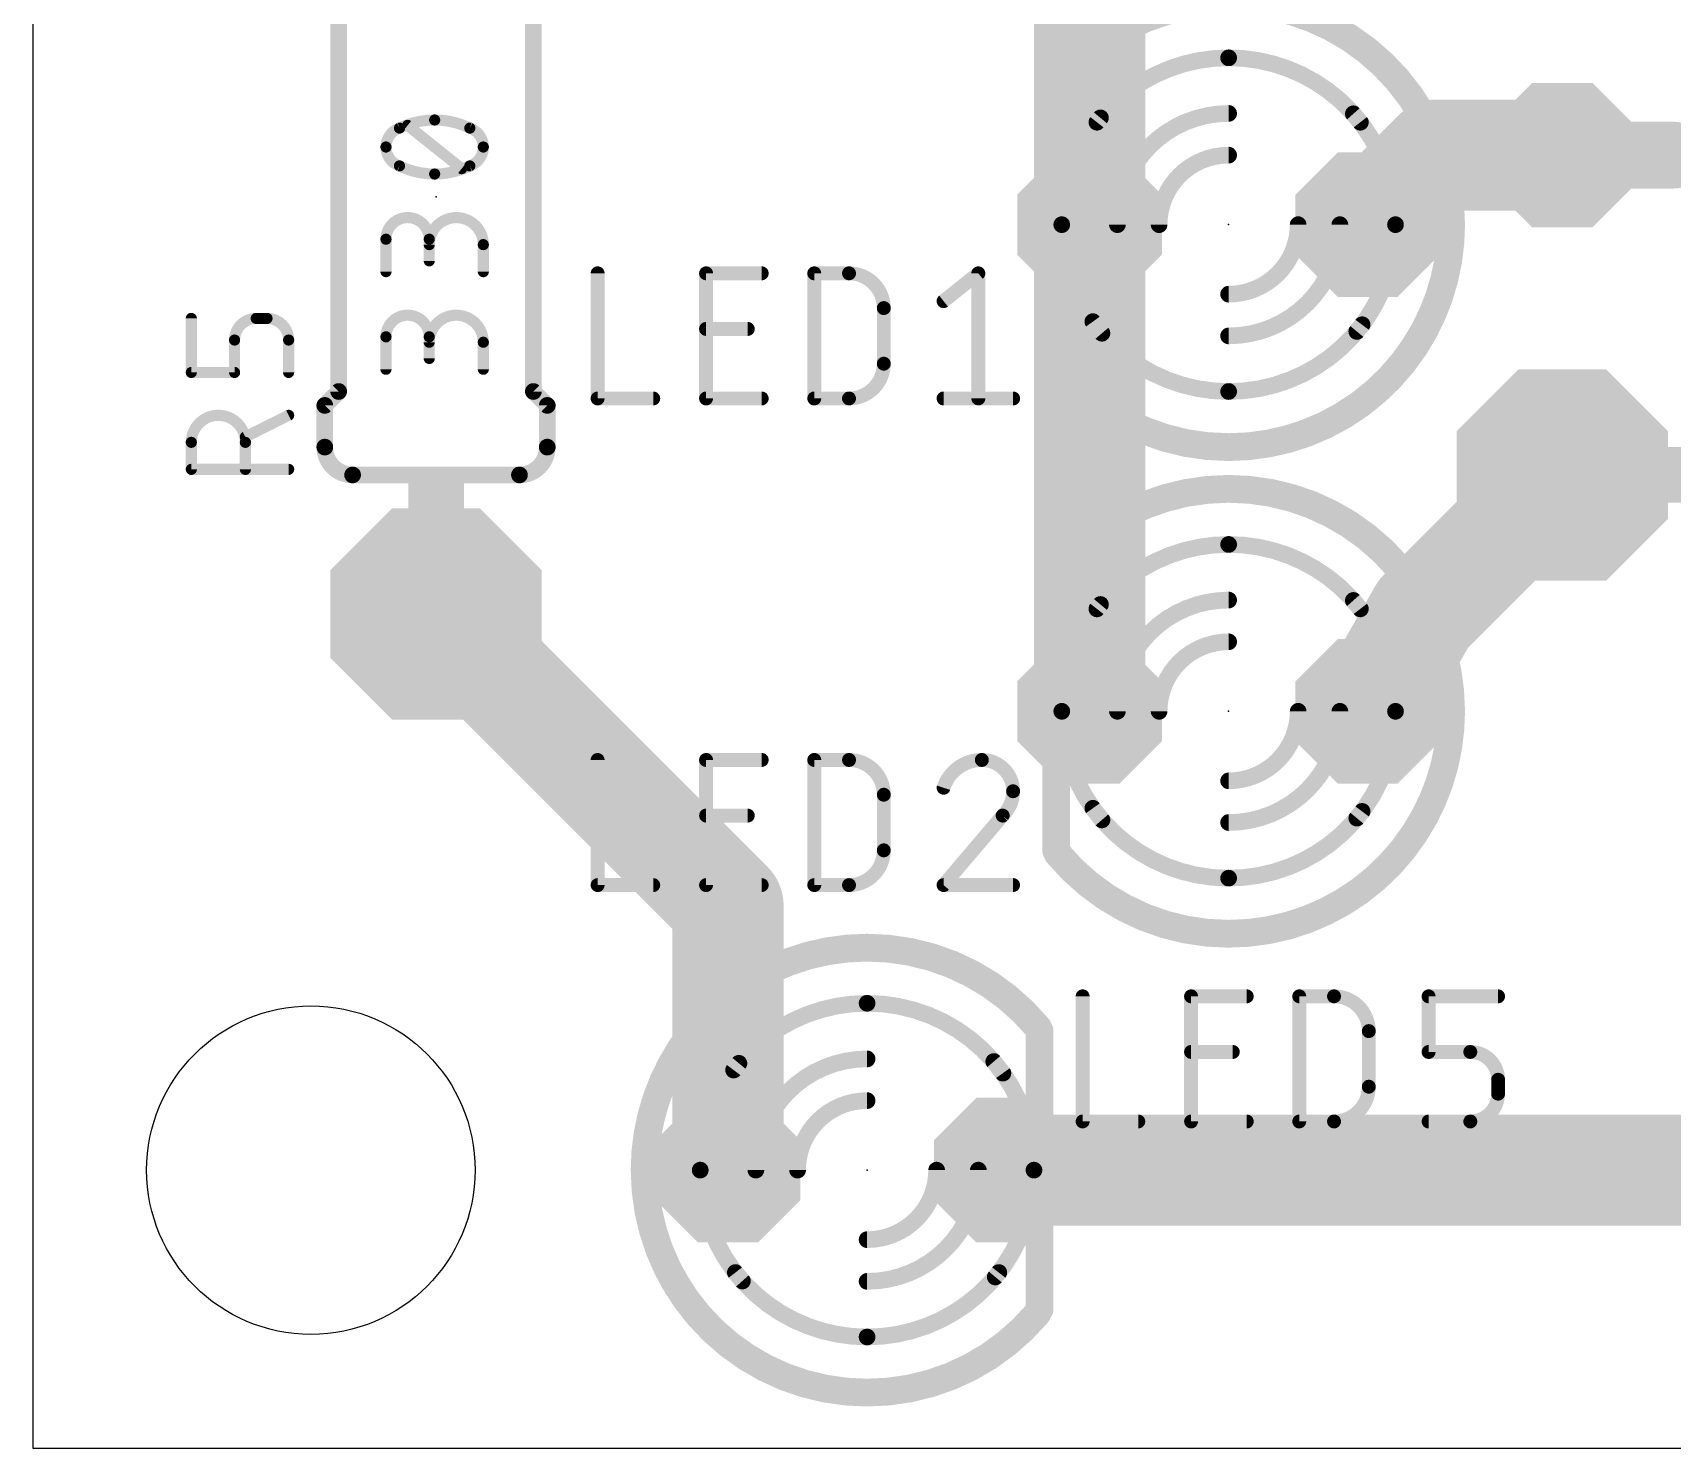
# Model space of a CAD drawing. Extents: x 36.8 to 81, y -0.1 to 39.4.
# Drawn here: x 36.83 to 51.8, y 0 to 12.93 of the extents above; entities that cross this region are included whole.
import ezdxf

# ---------------------------------------------------------------- set-up
doc = ezdxf.new("R2010")
doc.units = 0
for name, color, linetype in [('16', 175, 'CONTINUOUS'), ('17', 82, 'CONTINUOUS'), ('20', 30, 'CONTINUOUS'), ('21', 253, 'CONTINUOUS'), ('23', 7, 'CONTINUOUS'), ('25', 253, 'CONTINUOUS'), ('27', 253, 'CONTINUOUS'), ('51', 253, 'CONTINUOUS')]:
    doc.layers.add(name, color=color, linetype=linetype)

# ---------------------------------------------------------------- blocks, each defined once
blk = doc.blocks.new('OCTAGONP')
at = {"const_width": 0.5}
blk.add_lwpolyline([(-0.25, -0.1036), (-0.25, 0.1036), (-0.1036, 0.25), (0.1036, 0.25), (0.25, 0.1036), (0.25, -0.1036), (0.1036, -0.25), (-0.1036, -0.25), (-0.25, -0.1036), (-0.25, 0.1036)], dxfattribs=at)
blk = doc.blocks.new('RECT')
blk.add_solid([(-0.5, -0.5), (0.5, -0.5), (-0.5, 0.5), (0.5, 0.5)])

msp = doc.modelspace()

# ---------------------------------------------------------------- linework, layer by layer
at = {"layer": '16', "const_width": 1.016}
for points in [[(46.482, 11.176), (46.482, 17.78)], [(49.022, 11.176), (49.657, 11.811)], [(49.657, 11.811), (50.8, 11.811)], [(46.482, 6.731), (46.482, 11.176)], [(50.8, 8.89), (49.53, 7.62)], [(40.513, 7.62), (43.18, 4.953)], [(49.53, 7.62), (49.022, 6.731)], [(43.18, 4.953), (43.18, 2.54)], [(45.72, 2.54), (53.34, 2.54)]]:
    msp.add_lwpolyline(points, dxfattribs=at)
at = {"layer": '16', "const_width": 0.508}
for points in [[(49.657, 12.065, 1), (49.657, 11.557)], [(49.8366, 11.6314, 1), (49.4774, 11.9906)], [(50.8, 11.557, 1), (50.8, 12.065)], [(46.736, 11.176, 1), (46.228, 11.176)], [(48.8424, 11.3556, 1), (49.2016, 10.9964)], [(46.228, 11.176, 1), (46.736, 11.176)], [(50.9796, 8.7104, 1), (50.6204, 9.0696)], [(40.6926, 7.7996, 1), (40.3334, 7.4404)], [(49.7505, 7.494, 1), (49.3095, 7.746)], [(49.3504, 7.7996, 1), (49.7096, 7.4404)], [(48.8015, 6.857, 1), (49.2425, 6.605)], [(46.228, 6.731, 1), (46.736, 6.731)], [(43.434, 4.953, 1), (42.926, 4.953)], [(43.0004, 4.7734, 1), (43.3596, 5.1326)], [(45.72, 2.794, 1), (45.72, 2.286)], [(42.926, 2.54, 1), (43.434, 2.54)]]:
    msp.add_lwpolyline(points, format="xyb", dxfattribs=at)
at = {"layer": '20'}
for p, q in [((36.83, 39.36), (36.83, 0)), ((36.83, 0), (80.95, 0))]:
    msp.add_line(p, q, dxfattribs=at)
msp.add_circle((39.37, 2.54), 1.5, dxfattribs=at)
at = {"layer": '21'}
for points, const_width in [([(47.752, 13.208, 0.2206), (46.2008, 12.4886)], 0.254), ([(49.5163, 12.1842, 0.2691), (47.752, 13.208)], 0.254), ([(47.752, 12.7, 0.2315), (46.549, 12.1116)], 0.1524), ([(48.955, 12.1116, 0.2315), (47.752, 12.7)], 0.1524), ([(47.752, 12.7381, 1), (47.752, 12.6619)], 0.0762), ([(47.752, 12.6619, 1), (47.752, 12.7381)], 0.0762), ([(46.1523, 12.5296, 1), (46.2493, 12.4476)], 0.127), ([(49.4612, 12.1527, 1), (49.5714, 12.2157)], 0.127), ([(46.5189, 12.135, 1), (46.5791, 12.0882)], 0.0762), ([(48.9249, 12.0882, 1), (48.9851, 12.135)], 0.0762), ([(46.5119, 10.2902, 0.2422), (47.752, 9.652)], 0.1524), ([(46.5429, 10.3123, 1), (46.4809, 10.2681)], 0.0762), ([(47.752, 9.144, 0.277), (49.5449, 10.2198)], 0.254), ([(47.752, 9.652, 0.2361), (48.9712, 10.2616)], 0.1524), ([(49.0017, 10.2387, 1), (48.9407, 10.2845)], 0.0762), ([(49.6009, 10.1899, 1), (49.4889, 10.2497)], 0.127), ([(46.191, 9.8751, 0.2226), (47.752, 9.144)], 0.254), ([(46.2398, 9.9158, 1), (46.1422, 9.8344)], 0.127), ([(39.5351, 9.525, 1), (39.4589, 9.525)], 0.0762), ([(39.4701, 9.5519, 1), (39.5239, 9.4981)], 0.0762), ([(39.5859, 9.652, 1), (39.6621, 9.652)], 0.0762), ([(39.6509, 9.6251, 1), (39.5971, 9.6789)], 0.0762), ([(41.3639, 9.652, 1), (41.4401, 9.652)], 0.0762), ([(41.4289, 9.6789, 1), (41.3751, 9.6251)], 0.0762), ([(41.5671, 9.525, 1), (41.4909, 9.525)], 0.0762), ([(41.5021, 9.4981, 1), (41.5559, 9.5519)], 0.0762), ([(47.752, 9.6901, 1), (47.752, 9.6139)], 0.0762), ([(47.752, 9.6139, 1), (47.752, 9.6901)], 0.0762), ([(39.497, 9.144, 0.4142), (39.751, 8.89)], 0.1524), ([(39.5351, 9.144, 1), (39.4589, 9.144)], 0.0762), ([(39.4589, 9.144, 1), (39.5351, 9.144)], 0.0762), ([(41.275, 8.89, 0.4142), (41.529, 9.144)], 0.1524), ([(41.5671, 9.144, 1), (41.4909, 9.144)], 0.0762), ([(41.4909, 9.144, 1), (41.5671, 9.144)], 0.0762), ([(47.752, 9.2075, 1), (47.752, 9.0805)], 0.127), ([(47.752, 9.0805, 1), (47.752, 9.2075)], 0.127), ([(39.751, 8.9281, 1), (39.751, 8.8519)], 0.0762), ([(39.751, 8.8519, 1), (39.751, 8.9281)], 0.0762), ([(41.275, 8.9281, 1), (41.275, 8.8519)], 0.0762), ([(41.275, 8.8519, 1), (41.275, 8.9281)], 0.0762), ([(47.752, 8.763, 0.2206), (46.2008, 8.0436)], 0.254), ([(49.5163, 7.7392, 0.2691), (47.752, 8.763)], 0.254), ([(47.752, 8.8265, 1), (47.752, 8.6995)], 0.127), ([(47.752, 8.6995, 1), (47.752, 8.8265)], 0.127), ([(47.752, 8.255, 0.2315), (46.549, 7.6666)], 0.1524), ([(48.955, 7.6666, 0.2315), (47.752, 8.255)], 0.1524), ([(47.752, 8.2931, 1), (47.752, 8.2169)], 0.0762), ([(47.752, 8.2169, 1), (47.752, 8.2931)], 0.0762), ([(46.1523, 8.0846, 1), (46.2493, 8.0026)], 0.127), ([(49.4612, 7.7077, 1), (49.5714, 7.7707)], 0.127), ([(46.5189, 7.69, 1), (46.5791, 7.6432)], 0.0762), ([(48.9249, 7.6432, 1), (48.9851, 7.69)], 0.0762), ([(46.5119, 5.8452, 0.2422), (47.752, 5.207)], 0.1524), ([(46.5429, 5.8673, 1), (46.4809, 5.8231)], 0.0762), ([(47.752, 4.699, 0.277), (49.5449, 5.7748)], 0.254), ([(47.752, 5.207, 0.2361), (48.9712, 5.8166)], 0.1524), ([(49.0017, 5.7937, 1), (48.9407, 5.8395)], 0.0762), ([(49.6009, 5.7449, 1), (49.4889, 5.8047)], 0.127), ([(46.191, 5.4301, 0.2226), (47.752, 4.699)], 0.254), ([(46.2398, 5.4708, 1), (46.1422, 5.3894)], 0.127), ([(47.752, 5.2451, 1), (47.752, 5.1689)], 0.0762), ([(47.752, 5.1689, 1), (47.752, 5.2451)], 0.0762), ([(47.752, 4.7625, 1), (47.752, 4.6355)], 0.127), ([(47.752, 4.6355, 1), (47.752, 4.7625)], 0.127), ([(44.45, 4.572, 0.277), (42.6571, 3.4962)], 0.254), ([(46.011, 3.8409, 0.2226), (44.45, 4.572)], 0.254), ([(44.45, 4.6355, 1), (44.45, 4.5085)], 0.127), ([(44.45, 4.5085, 1), (44.45, 4.6355)], 0.127), ([(44.45, 4.064, 0.2361), (43.2308, 3.4544)], 0.1524), ([(45.6901, 3.4258, 0.2422), (44.45, 4.064)], 0.1524), ([(44.45, 4.1021, 1), (44.45, 4.0259)], 0.0762), ([(44.45, 4.0259, 1), (44.45, 4.1021)], 0.0762), ([(45.9622, 3.8002, 1), (46.0598, 3.8816)], 0.127), ([(42.6011, 3.5261, 1), (42.7131, 3.4663)], 0.127), ([(43.2003, 3.4773, 1), (43.2613, 3.4315)], 0.0762), ([(45.6591, 3.4037, 1), (45.7211, 3.4479)], 0.0762), ([(42.6857, 1.5318, 0.2691), (44.45, 0.508)], 0.254), ([(42.7408, 1.5633, 1), (42.6306, 1.5003)], 0.127), ([(43.247, 1.6044, 0.2315), (44.45, 1.016)], 0.1524), ([(43.2771, 1.6278, 1), (43.2169, 1.581)], 0.0762), ([(44.45, 1.016, 0.2315), (45.653, 1.6044)], 0.1524), ([(45.6831, 1.581, 1), (45.6229, 1.6278)], 0.0762), ([(44.45, 0.508, 0.2206), (46.0012, 1.2274)], 0.254), ([(46.0497, 1.1864, 1), (45.9527, 1.2684)], 0.127), ([(44.45, 1.0541, 1), (44.45, 0.9779)], 0.0762), ([(44.45, 0.9779, 1), (44.45, 1.0541)], 0.0762), ([(44.45, 0.5715, 1), (44.45, 0.4445)], 0.127), ([(44.45, 0.4445, 1), (44.45, 0.5715)], 0.127)]:
    msp.add_lwpolyline(points, format="xyb", dxfattribs=dict(at, const_width=const_width))
at = {"layer": '21', "const_width": 0.1524}
for points in [[(39.624, 13.208), (39.624, 9.652)], [(41.402, 13.208), (41.402, 9.652)], [(39.624, 9.652), (39.497, 9.525)], [(39.497, 9.144), (39.497, 9.525)], [(41.402, 9.652), (41.529, 9.525)], [(41.529, 9.144), (41.529, 9.525)], [(41.275, 8.89), (39.751, 8.89)]]:
    msp.add_lwpolyline(points, dxfattribs=at)
at = {"layer": '23'}
for p in [(40.513, 11.43), (47.752, 11.176), (47.752, 6.731), (44.45, 2.54)]:
    msp.add_point(p, dxfattribs=at)
at = {"layer": '25'}
for points, const_width in [([(41.9887, 10.7315), (41.9887, 9.5885)], 0.127), ([(42.9793, 9.5885), (42.9793, 10.7315)], 0.127), ([(42.9793, 10.7315), (43.4873, 10.7315)], 0.127), ([(43.9674, 9.5885), (43.9674, 10.7315)], 0.127), ([(43.9674, 10.7315), (44.2849, 10.7315)], 0.127), ([(45.1485, 10.4775), (45.466, 10.7315)], 0.127), ([(45.466, 10.7315), (45.466, 9.5885)], 0.127), ([(38.2778, 9.8258), (38.2778, 10.3197)], 0.1016), ([(38.9692, 10.3197), (38.8705, 10.3197)], 0.1016), ([(44.6024, 10.414), (44.6024, 9.906)], 0.127), ([(42.9793, 10.2235), (43.3603, 10.2235)], 0.127), ([(38.6729, 10.1221), (38.6729, 9.8258)], 0.1016), ([(39.1668, 9.8258), (39.1668, 10.1221)], 0.1016), ([(38.6729, 9.8258), (38.2778, 9.8258)], 0.1016), ([(41.9887, 9.5885), (42.4967, 9.5885)], 0.127), ([(43.4873, 9.5885), (42.9793, 9.5885)], 0.127), ([(44.2849, 9.5885), (43.9674, 9.5885)], 0.127), ([(45.1485, 9.5885), (45.7835, 9.5885)], 0.127), ([(39.1668, 9.4347), (38.7717, 9.2371)], 0.1016), ([(38.2778, 8.9408), (38.2778, 9.1877)], 0.1016), ([(38.7717, 9.1877), (38.7717, 8.9408)], 0.1016), ([(39.1668, 8.9408), (38.2778, 8.9408)], 0.1016), ([(41.9887, 6.2865), (41.9887, 5.1435)], 0.127), ([(42.9793, 5.1435), (42.9793, 6.2865)], 0.127), ([(42.9793, 6.2865), (43.4873, 6.2865)], 0.127), ([(43.9674, 5.1435), (43.9674, 6.2865)], 0.127), ([(43.9674, 6.2865), (44.2849, 6.2865)], 0.127), ([(44.6024, 5.969), (44.6024, 5.461)], 0.127), ([(42.9793, 5.7785), (43.3603, 5.7785)], 0.127), ([(45.6883, 5.7785), (45.1485, 5.1435)], 0.127), ([(41.9887, 5.1435), (42.4967, 5.1435)], 0.127), ([(43.4873, 5.1435), (42.9793, 5.1435)], 0.127), ([(44.2849, 5.1435), (43.9674, 5.1435)], 0.127), ([(45.1485, 5.1435), (45.7835, 5.1435)], 0.127), ([(46.4185, 4.1275), (46.4185, 2.9845)], 0.127), ([(47.4091, 2.9845), (47.4091, 4.1275)], 0.127), ([(47.4091, 4.1275), (47.9171, 4.1275)], 0.127), ([(48.3972, 2.9845), (48.3972, 4.1275)], 0.127), ([(48.3972, 4.1275), (48.7147, 4.1275)], 0.127), ([(49.5783, 3.6195), (49.5783, 4.1275)], 0.127), ([(49.5783, 4.1275), (50.2133, 4.1275)], 0.127), ([(49.0322, 3.81), (49.0322, 3.302)], 0.127), ([(47.4091, 3.6195), (47.7901, 3.6195)], 0.127), ([(49.9593, 3.6195), (49.5783, 3.6195)], 0.127), ([(50.2133, 3.2385), (50.2133, 3.3655)], 0.127), ([(46.4185, 2.9845), (46.9265, 2.9845)], 0.127), ([(47.9171, 2.9845), (47.4091, 2.9845)], 0.127), ([(48.7147, 2.9845), (48.3972, 2.9845)], 0.127), ([(49.5783, 2.9845), (49.9593, 2.9845)], 0.127)]:
    msp.add_lwpolyline(points, dxfattribs=dict(at, const_width=const_width))
for points, const_width in [([(42.0205, 10.7315, 1), (41.957, 10.7315)], 0.0635), ([(42.9793, 10.7633, 1), (42.9793, 10.6997)], 0.0635), ([(43.0111, 10.7315, 1), (42.9476, 10.7315)], 0.0635), ([(43.4873, 10.6997, 1), (43.4873, 10.7633)], 0.0635), ([(43.9674, 10.7633, 1), (43.9674, 10.6997)], 0.0635), ([(43.9992, 10.7315, 1), (43.9357, 10.7315)], 0.0635), ([(44.2849, 10.7633, 1), (44.2849, 10.6997)], 0.0635), ([(44.6024, 10.414, 0.4142), (44.2849, 10.7315)], 0.127), ([(44.2849, 10.6997, 1), (44.2849, 10.7633)], 0.0635), ([(45.4978, 10.7315, 1), (45.4342, 10.7315)], 0.0635), ([(45.4858, 10.7067, 1), (45.4462, 10.7563)], 0.0635), ([(45.1287, 10.5023, 1), (45.1683, 10.4527)], 0.0635), ([(38.3032, 10.3197, 1), (38.2524, 10.3197)], 0.0508), ([(38.8705, 10.3197, 0.4142), (38.6729, 10.1221)], 0.1016), ([(38.8705, 10.3451, 1), (38.8705, 10.2943)], 0.0508), ([(38.8705, 10.2943, 1), (38.8705, 10.3451)], 0.0508), ([(39.1668, 10.1221, 0.4142), (38.9692, 10.3197)], 0.1016), ([(38.9692, 10.3451, 1), (38.9692, 10.2943)], 0.0508), ([(38.9692, 10.2943, 1), (38.9692, 10.3451)], 0.0508), ([(44.6342, 10.414, 1), (44.5707, 10.414)], 0.0635), ([(44.5707, 10.414, 1), (44.6342, 10.414)], 0.0635), ([(42.9793, 10.2553, 1), (42.9793, 10.1918)], 0.0635), ([(43.3603, 10.1918, 1), (43.3603, 10.2553)], 0.0635), ([(38.6983, 10.1221, 1), (38.6475, 10.1221)], 0.0508), ([(38.6475, 10.1221, 1), (38.6983, 10.1221)], 0.0508), ([(39.1922, 10.1221, 1), (39.1414, 10.1221)], 0.0508), ([(39.1414, 10.1221, 1), (39.1922, 10.1221)], 0.0508), ([(44.2849, 9.5885, 0.4142), (44.6024, 9.906)], 0.127), ([(44.6342, 9.906, 1), (44.5707, 9.906)], 0.0635), ([(44.5707, 9.906, 1), (44.6342, 9.906)], 0.0635), ([(38.2778, 9.8512, 1), (38.2778, 9.8004)], 0.0508), ([(38.2524, 9.8258, 1), (38.3032, 9.8258)], 0.0508), ([(38.6475, 9.8258, 1), (38.6983, 9.8258)], 0.0508), ([(38.6729, 9.8004, 1), (38.6729, 9.8512)], 0.0508), ([(39.1414, 9.8258, 1), (39.1922, 9.8258)], 0.0508), ([(41.9887, 9.6203, 1), (41.9887, 9.5567)], 0.0635), ([(41.957, 9.5885, 1), (42.0205, 9.5885)], 0.0635), ([(42.4967, 9.5567, 1), (42.4967, 9.6203)], 0.0635), ([(42.9793, 9.6203, 1), (42.9793, 9.5567)], 0.0635), ([(42.9476, 9.5885, 1), (43.0111, 9.5885)], 0.0635), ([(43.4873, 9.5567, 1), (43.4873, 9.6203)], 0.0635), ([(43.9674, 9.6203, 1), (43.9674, 9.5567)], 0.0635), ([(43.9357, 9.5885, 1), (43.9992, 9.5885)], 0.0635), ([(44.2849, 9.6203, 1), (44.2849, 9.5567)], 0.0635), ([(44.2849, 9.5567, 1), (44.2849, 9.6203)], 0.0635), ([(45.1485, 9.6203, 1), (45.1485, 9.5567)], 0.0635), ([(45.4342, 9.5885, 1), (45.4978, 9.5885)], 0.0635), ([(45.7835, 9.5567, 1), (45.7835, 9.6203)], 0.0635), ([(38.7717, 9.1877, 1), (38.2778, 9.1877)], 0.1016), ([(39.1782, 9.412, 1), (39.1554, 9.4574)], 0.0508), ([(38.7603, 9.2598, 1), (38.783, 9.2144)], 0.0508), ([(38.3032, 9.1877, 1), (38.2524, 9.1877)], 0.0508), ([(38.2524, 9.1877, 1), (38.3032, 9.1877)], 0.0508), ([(38.7971, 9.1877, 1), (38.7463, 9.1877)], 0.0508), ([(38.7463, 9.1877, 1), (38.7971, 9.1877)], 0.0508), ([(38.2778, 8.9662, 1), (38.2778, 8.9154)], 0.0508), ([(39.1668, 8.9154, 1), (39.1668, 8.9662)], 0.0508), ([(38.2524, 8.9408, 1), (38.3032, 8.9408)], 0.0508), ([(38.7463, 8.9408, 1), (38.7971, 8.9408)], 0.0508), ([(42.0205, 6.2865, 1), (41.957, 6.2865)], 0.0635), ([(43.0111, 6.2865, 1), (42.9476, 6.2865)], 0.0635), ([(42.9793, 6.3182, 1), (42.9793, 6.2548)], 0.0635), ([(43.4873, 6.2548, 1), (43.4873, 6.3182)], 0.0635), ([(43.9992, 6.2865, 1), (43.9357, 6.2865)], 0.0635), ([(43.9674, 6.3182, 1), (43.9674, 6.2548)], 0.0635), ([(44.6024, 5.969, 0.4142), (44.2849, 6.2865)], 0.127), ([(44.2849, 6.3182, 1), (44.2849, 6.2548)], 0.0635), ([(44.2849, 6.2548, 1), (44.2849, 6.3182)], 0.0635), ([(45.4978, 6.2865, 0.3252), (45.1485, 6.0325)], 0.127), ([(45.7835, 6.0008, 0.4142), (45.4978, 6.2865)], 0.127), ([(45.4978, 6.3182, 1), (45.4978, 6.2548)], 0.0635), ([(45.4977, 6.2548, 1), (45.4978, 6.3182)], 0.0635), ([(44.6342, 5.969, 1), (44.5707, 5.969)], 0.0635), ([(44.5707, 5.969, 1), (44.6342, 5.969)], 0.0635), ([(45.1183, 6.0423, 1), (45.1787, 6.0227)], 0.0635), ([(45.6883, 5.7785, 0.2053), (45.7835, 6.0008)], 0.127), ([(45.8152, 6.0008, 1), (45.7518, 6.0007)], 0.0635), ([(45.7518, 6.0008, 1), (45.8153, 6.0008)], 0.0635), ([(42.9793, 5.8102, 1), (42.9793, 5.7468)], 0.0635), ([(43.3603, 5.7468, 1), (43.3603, 5.8102)], 0.0635), ([(45.7124, 5.7579, 1), (45.6641, 5.7991)], 0.0635), ([(45.6664, 5.8015, 1), (45.7101, 5.7555)], 0.0635), ([(44.2849, 5.1435, 0.4142), (44.6024, 5.461)], 0.127), ([(44.6342, 5.461, 1), (44.5707, 5.461)], 0.0635), ([(44.5707, 5.461, 1), (44.6342, 5.461)], 0.0635), ([(41.9887, 5.1753, 1), (41.9887, 5.1118)], 0.0635), ([(41.957, 5.1435, 1), (42.0205, 5.1435)], 0.0635), ([(42.4967, 5.1118, 1), (42.4967, 5.1753)], 0.0635), ([(42.9793, 5.1753, 1), (42.9793, 5.1118)], 0.0635), ([(42.9476, 5.1435, 1), (43.0111, 5.1435)], 0.0635), ([(43.4873, 5.1118, 1), (43.4873, 5.1753)], 0.0635), ([(43.9674, 5.1753, 1), (43.9674, 5.1118)], 0.0635), ([(43.9357, 5.1435, 1), (43.9992, 5.1435)], 0.0635), ([(44.2849, 5.1753, 1), (44.2849, 5.1118)], 0.0635), ([(44.2849, 5.1118, 1), (44.2849, 5.1753)], 0.0635), ([(45.1485, 5.1753, 1), (45.1485, 5.1118)], 0.0635), ([(45.1243, 5.1641, 1), (45.1727, 5.1229)], 0.0635), ([(45.7835, 5.1118, 1), (45.7835, 5.1753)], 0.0635), ([(46.4503, 4.1275, 1), (46.3867, 4.1275)], 0.0635), ([(47.4408, 4.1275, 1), (47.3773, 4.1275)], 0.0635), ([(47.4091, 4.1593, 1), (47.4091, 4.0958)], 0.0635), ([(47.9171, 4.0958, 1), (47.9171, 4.1593)], 0.0635), ([(48.4289, 4.1275, 1), (48.3654, 4.1275)], 0.0635), ([(48.3972, 4.1593, 1), (48.3972, 4.0958)], 0.0635), ([(49.0322, 3.81, 0.4142), (48.7147, 4.1275)], 0.127), ([(48.7147, 4.1593, 1), (48.7147, 4.0958)], 0.0635), ([(48.7147, 4.0958, 1), (48.7147, 4.1593)], 0.0635), ([(49.61, 4.1275, 1), (49.5465, 4.1275)], 0.0635), ([(49.5783, 4.1593, 1), (49.5783, 4.0958)], 0.0635), ([(50.2133, 4.0958, 1), (50.2133, 4.1593)], 0.0635), ([(49.0639, 3.81, 1), (49.0004, 3.81)], 0.0635), ([(49.0004, 3.81, 1), (49.0639, 3.81)], 0.0635), ([(47.4091, 3.6513, 1), (47.4091, 3.5878)], 0.0635), ([(47.7901, 3.5878, 1), (47.7901, 3.6513)], 0.0635), ([(49.5465, 3.6195, 1), (49.61, 3.6195)], 0.0635), ([(49.5783, 3.6513, 1), (49.5783, 3.5878)], 0.0635), ([(49.9593, 3.6513, 1), (49.9593, 3.5878)], 0.0635), ([(50.2133, 3.3655, 0.4142), (49.9593, 3.6195)], 0.127), ([(49.9593, 3.5878, 1), (49.9593, 3.6513)], 0.0635), ([(48.7147, 2.9845, 0.4142), (49.0322, 3.302)], 0.127), ([(49.0639, 3.302, 1), (49.0004, 3.302)], 0.0635), ([(49.0004, 3.302, 1), (49.0639, 3.302)], 0.0635), ([(49.9593, 2.9845, 0.4142), (50.2133, 3.2385)], 0.127), ([(50.245, 3.3655, 1), (50.1815, 3.3655)], 0.0635), ([(50.1815, 3.3655, 1), (50.245, 3.3655)], 0.0635), ([(50.245, 3.2385, 1), (50.1815, 3.2385)], 0.0635), ([(50.1815, 3.2385, 1), (50.245, 3.2385)], 0.0635), ([(46.3867, 2.9845, 1), (46.4503, 2.9845)], 0.0635), ([(46.4185, 3.0163, 1), (46.4185, 2.9527)], 0.0635), ([(46.9265, 2.9527, 1), (46.9265, 3.0163)], 0.0635), ([(47.3773, 2.9845, 1), (47.4408, 2.9845)], 0.0635), ([(47.4091, 3.0163, 1), (47.4091, 2.9527)], 0.0635), ([(47.9171, 2.9527, 1), (47.9171, 3.0163)], 0.0635), ([(48.3972, 3.0163, 1), (48.3972, 2.9527)], 0.0635), ([(48.3654, 2.9845, 1), (48.4289, 2.9845)], 0.0635), ([(48.7147, 3.0163, 1), (48.7147, 2.9527)], 0.0635), ([(48.7147, 2.9527, 1), (48.7147, 3.0163)], 0.0635), ([(49.5783, 3.0163, 1), (49.5783, 2.9527)], 0.0635), ([(49.9593, 3.0163, 1), (49.9593, 2.9527)], 0.0635), ([(49.9593, 2.9527, 1), (49.9593, 3.0163)], 0.0635)]:
    msp.add_lwpolyline(points, format="xyb", dxfattribs=dict(at, const_width=const_width))
at = {"layer": '27'}
for points, const_width in [([(40.5003, 12.1322, 0.1139), (40.1793, 12.0581)], 0.1016), ([(40.2692, 12.1026, 1), (40.2375, 12.0629)], 0.0508), ([(40.8213, 12.0581, 0.1139), (40.5003, 12.1322)], 0.1016), ([(40.5003, 12.1576, 1), (40.5003, 12.1068)], 0.0508), ([(40.5003, 12.1068, 1), (40.5003, 12.1576)], 0.0508), ([(40.1793, 12.0581, 0.3205), (40.0558, 11.8852)], 0.1016), ([(40.1681, 12.0809, 1), (40.1904, 12.0352)], 0.0508), ([(40.1875, 12.0341, 1), (40.171, 12.0821)], 0.0508), ([(40.9448, 11.8852, 0.3205), (40.8213, 12.0581)], 0.1016), ([(40.8296, 12.0821, 1), (40.8131, 12.0341)], 0.0508), ([(40.8102, 12.0352, 1), (40.8325, 12.0809)], 0.0508), ([(40.0558, 11.8852, 0.3205), (40.1793, 11.7124)], 0.1016), ([(40.0812, 11.8852, 1), (40.0304, 11.8852)], 0.0508), ([(40.0304, 11.8852, 1), (40.0812, 11.8852)], 0.0508), ([(40.8213, 11.7124, 0.3205), (40.9448, 11.8852)], 0.1016), ([(40.9702, 11.8852, 1), (40.9194, 11.8852)], 0.0508), ([(40.9194, 11.8852, 1), (40.9702, 11.8852)], 0.0508), ([(40.1904, 11.7352, 1), (40.1681, 11.6895)], 0.0508), ([(40.1793, 11.7124, 0.1139), (40.5003, 11.6383)], 0.1016), ([(40.171, 11.6883, 1), (40.1875, 11.7364)], 0.0508), ([(40.5003, 11.6383, 0.1139), (40.8213, 11.7124)], 0.1016), ([(40.5003, 11.6637, 1), (40.5003, 11.6129)], 0.0508), ([(40.5003, 11.6129, 1), (40.5003, 11.6637)], 0.0508), ([(40.7314, 11.6678, 1), (40.7631, 11.7075)], 0.0508), ([(40.8131, 11.7364, 1), (40.8296, 11.6883)], 0.0508), ([(40.8325, 11.6895, 1), (40.8102, 11.7352)], 0.0508), ([(40.4509, 11.0431, 1), (40.0558, 11.0431)], 0.1016), ([(40.9448, 10.9937, 1), (40.4509, 10.9937)], 0.1016), ([(40.0812, 11.0431, 1), (40.0304, 11.0431)], 0.0508), ([(40.4763, 11.0431, 1), (40.4255, 11.0431)], 0.0508), ([(40.0304, 11.0431, 1), (40.0812, 11.0431)], 0.0508), ([(40.4255, 11.0431, 1), (40.4763, 11.0431)], 0.0508), ([(40.4255, 10.9937, 1), (40.4763, 10.9937)], 0.0508), ([(40.9702, 10.9937, 1), (40.9194, 10.9937)], 0.0508), ([(40.9194, 10.9937, 1), (40.9702, 10.9937)], 0.0508), ([(40.4255, 10.8455, 1), (40.4763, 10.8455)], 0.0508), ([(40.0304, 10.7467, 1), (40.0812, 10.7467)], 0.0508), ([(40.9194, 10.7467, 1), (40.9702, 10.7467)], 0.0508), ([(40.4509, 10.1515, 1), (40.0558, 10.1515)], 0.1016), ([(40.9448, 10.1021, 1), (40.4509, 10.1021)], 0.1016), ([(40.0812, 10.1515, 1), (40.0304, 10.1515)], 0.0508), ([(40.4763, 10.1515, 1), (40.4255, 10.1515)], 0.0508), ([(40.0304, 10.1515, 1), (40.0812, 10.1515)], 0.0508), ([(40.4255, 10.1515, 1), (40.4763, 10.1515)], 0.0508), ([(40.4255, 10.1021, 1), (40.4763, 10.1021)], 0.0508), ([(40.9702, 10.1021, 1), (40.9194, 10.1021)], 0.0508), ([(40.9194, 10.1021, 1), (40.9702, 10.1021)], 0.0508), ([(40.4255, 9.954, 1), (40.4763, 9.954)], 0.0508), ([(40.0304, 9.8552, 1), (40.0812, 9.8552)], 0.0508), ([(40.9194, 9.8552, 1), (40.9702, 9.8552)], 0.0508)]:
    msp.add_lwpolyline(points, format="xyb", dxfattribs=dict(at, const_width=const_width))
at = {"layer": '27', "const_width": 0.1016}
for points in [[(40.7472, 11.6877), (40.2534, 12.0828)], [(40.0558, 10.7467), (40.0558, 11.0431)], [(40.4509, 11.0431), (40.4509, 10.8455)], [(40.9448, 10.7467), (40.9448, 10.9937)], [(40.0558, 9.8552), (40.0558, 10.1515)], [(40.4509, 10.1515), (40.4509, 9.954)], [(40.9448, 9.8552), (40.9448, 10.1021)]]:
    msp.add_lwpolyline(points, dxfattribs=at)
at = {"layer": '51'}
for points, const_width in [([(46.1772, 12.446), (46.1772, 9.906)], 0.254), ([(50.8, 11.811), (51.816, 11.811)], 0.6096), ([(50.8, 8.89), (51.689, 8.89)], 0.508), ([(40.513, 7.62), (40.513, 8.509)], 0.508), ([(46.1772, 8.001), (46.1772, 5.461)], 0.254), ([(46.0248, 1.27), (46.0248, 3.81)], 0.254)]:
    msp.add_lwpolyline(points, dxfattribs=dict(at, const_width=const_width))
for points, const_width in [([(46.2407, 12.446, 1), (46.1137, 12.446)], 0.127), ([(49.784, 11.176, 0.1388), (49.4826, 12.241)], 0.254), ([(49.5367, 12.2743, 1), (49.4285, 12.2077)], 0.127), ([(46.5812, 12.1516, 0.1754), (46.228, 11.176)], 0.1524), ([(46.6105, 12.1272, 1), (46.5519, 12.176)], 0.0762), ([(47.752, 12.192, 0.4142), (46.736, 11.176)], 0.1524), ([(47.752, 12.1539, 1), (47.752, 12.2301)], 0.0762), ([(49.276, 11.176, 0.1837), (48.8911, 12.1885)], 0.1524), ([(48.9196, 12.2138, 1), (48.8626, 12.1632)], 0.0762), ([(50.8, 11.9634, 1), (50.8, 11.6586)], 0.3048), ([(51.816, 11.6586, 1), (51.816, 11.9634)], 0.3048), ([(47.752, 11.811, 0.4142), (47.117, 11.176)], 0.1524), ([(47.752, 11.7729, 1), (47.752, 11.8491)], 0.0762), ([(46.228, 11.176, 0.179), (46.5949, 10.1842)], 0.1524), ([(46.2661, 11.176, 1), (46.1899, 11.176)], 0.0762), ([(47.752, 10.541, 0.4142), (48.387, 11.176)], 0.1524), ([(47.752, 10.16, 0.4142), (48.768, 11.176)], 0.1524), ([(48.4251, 11.176, 1), (48.3489, 11.176)], 0.0762), ([(48.8061, 11.176, 1), (48.7299, 11.176)], 0.0762), ([(48.9228, 10.2004, 0.1754), (49.276, 11.176)], 0.1524), ([(49.3141, 11.176, 1), (49.2379, 11.176)], 0.0762), ([(49.5411, 10.2126, 0.1241), (49.784, 11.176)], 0.254), ([(49.8475, 11.176, 1), (49.7205, 11.176)], 0.127), ([(49.7205, 11.176, 1), (49.8475, 11.176)], 0.127), ([(46.1899, 11.176, 1), (46.2661, 11.176)], 0.0762), ([(46.6979, 11.176, 1), (46.7741, 11.176)], 0.0762), ([(47.0789, 11.176, 1), (47.1551, 11.176)], 0.0762), ([(49.2379, 11.176, 1), (49.3141, 11.176)], 0.0762), ([(47.752, 10.5791, 1), (47.752, 10.5029)], 0.0762), ([(46.566, 10.1594, 1), (46.6238, 10.209)], 0.0762), ([(47.752, 10.1981, 1), (47.752, 10.1219)], 0.0762), ([(48.8935, 10.2248, 1), (48.9521, 10.176)], 0.0762), ([(49.4852, 10.2427, 1), (49.597, 10.1825)], 0.127), ([(46.1137, 9.906, 1), (46.2407, 9.906)], 0.127), ([(50.8, 9.017, 1), (50.8, 8.763)], 0.254), ([(51.689, 8.763, 1), (51.689, 9.017)], 0.254), ([(40.64, 8.509, 1), (40.386, 8.509)], 0.254), ([(46.2407, 8.001, 1), (46.1137, 8.001)], 0.127), ([(47.752, 7.747, 0.4142), (46.736, 6.731)], 0.1524), ([(47.752, 7.7089, 1), (47.752, 7.7851)], 0.0762), ([(49.276, 6.731, 0.1837), (48.8911, 7.7435)], 0.1524), ([(48.9196, 7.7688, 1), (48.8626, 7.7182)], 0.0762), ([(49.784, 6.731, 0.1388), (49.4826, 7.796)], 0.254), ([(49.5367, 7.8293, 1), (49.4285, 7.7627)], 0.127), ([(40.386, 7.62, 1), (40.64, 7.62)], 0.254), ([(46.5812, 7.7066, 0.1754), (46.228, 6.731)], 0.1524), ([(46.6105, 7.6822, 1), (46.5519, 7.731)], 0.0762), ([(47.752, 7.366, 0.4142), (47.117, 6.731)], 0.1524), ([(47.752, 7.3279, 1), (47.752, 7.4041)], 0.0762), ([(46.228, 6.731, 0.179), (46.5949, 5.7392)], 0.1524), ([(46.2661, 6.731, 1), (46.1899, 6.731)], 0.0762), ([(46.1899, 6.731, 1), (46.2661, 6.731)], 0.0762), ([(46.6979, 6.731, 1), (46.7741, 6.731)], 0.0762), ([(47.0789, 6.731, 1), (47.1551, 6.731)], 0.0762), ([(47.752, 6.096, 0.4142), (48.387, 6.731)], 0.1524), ([(47.752, 5.715, 0.4142), (48.768, 6.731)], 0.1524), ([(48.4251, 6.731, 1), (48.3489, 6.731)], 0.0762), ([(48.8061, 6.731, 1), (48.7299, 6.731)], 0.0762), ([(48.9228, 5.7554, 0.1754), (49.276, 6.731)], 0.1524), ([(49.3141, 6.731, 1), (49.2379, 6.731)], 0.0762), ([(49.2379, 6.731, 1), (49.3141, 6.731)], 0.0762), ([(49.5411, 5.7676, 0.1241), (49.784, 6.731)], 0.254), ([(49.8475, 6.731, 1), (49.7205, 6.731)], 0.127), ([(49.7205, 6.731, 1), (49.8475, 6.731)], 0.127), ([(47.752, 6.1341, 1), (47.752, 6.0579)], 0.0762), ([(49.4852, 5.7977, 1), (49.597, 5.7375)], 0.127), ([(46.566, 5.7144, 1), (46.6238, 5.764)], 0.0762), ([(47.752, 5.7531, 1), (47.752, 5.6769)], 0.0762), ([(48.8935, 5.7798, 1), (48.9521, 5.731)], 0.0762), ([(46.1137, 5.461, 1), (46.2407, 5.461)], 0.127), ([(46.0883, 3.81, 1), (45.9613, 3.81)], 0.127), ([(42.6609, 3.5034, 0.1241), (42.418, 2.54)], 0.254), ([(42.7168, 3.4733, 1), (42.605, 3.5335)], 0.127), ([(44.45, 3.556, 0.4142), (43.434, 2.54)], 0.1524), ([(44.45, 3.5179, 1), (44.45, 3.5941)], 0.0762), ([(45.974, 2.54, 0.179), (45.6071, 3.5318)], 0.1524), ([(45.636, 3.5566, 1), (45.5782, 3.507)], 0.0762), ([(43.2792, 3.5156, 0.1754), (42.926, 2.54)], 0.1524), ([(43.3085, 3.4912, 1), (43.2499, 3.54)], 0.0762), ([(44.45, 3.175, 0.4142), (43.815, 2.54)], 0.1524), ([(44.45, 3.1369, 1), (44.45, 3.2131)], 0.0762), ([(42.418, 2.54, 0.1388), (42.7194, 1.475)], 0.254), ([(42.4815, 2.54, 1), (42.3545, 2.54)], 0.127), ([(42.3545, 2.54, 1), (42.4815, 2.54)], 0.127), ([(42.926, 2.54, 0.1837), (43.3109, 1.5275)], 0.1524), ([(42.9641, 2.54, 1), (42.8879, 2.54)], 0.0762), ([(42.8879, 2.54, 1), (42.9641, 2.54)], 0.0762), ([(43.3959, 2.54, 1), (43.4721, 2.54)], 0.0762), ([(43.7769, 2.54, 1), (43.8531, 2.54)], 0.0762), ([(44.45, 1.905, 0.4142), (45.085, 2.54)], 0.1524), ([(44.45, 1.524, 0.4142), (45.466, 2.54)], 0.1524), ([(45.1231, 2.54, 1), (45.0469, 2.54)], 0.0762), ([(45.5041, 2.54, 1), (45.4279, 2.54)], 0.0762), ([(45.6208, 1.5644, 0.1754), (45.974, 2.54)], 0.1524), ([(46.0121, 2.54, 1), (45.9359, 2.54)], 0.0762), ([(45.9359, 2.54, 1), (46.0121, 2.54)], 0.0762), ([(44.45, 1.9431, 1), (44.45, 1.8669)], 0.0762), ([(42.6653, 1.4417, 1), (42.7735, 1.5083)], 0.127), ([(43.2824, 1.5022, 1), (43.3394, 1.5528)], 0.0762), ([(44.45, 1.5621, 1), (44.45, 1.4859)], 0.0762), ([(45.5915, 1.5888, 1), (45.6501, 1.54)], 0.0762), ([(45.9613, 1.27, 1), (46.0883, 1.27)], 0.127)]:
    msp.add_lwpolyline(points, format="xyb", dxfattribs=dict(at, const_width=const_width))

# ---------------------------------------------------------------- block references
at = {"layer": '17'}
for p, xscale, yscale in [((50.8, 11.811), 1.3208, 1.3208), ((50.8, 11.811), 1.3208, 1.3208), ((50.8, 8.89), 1.9304, 1.9304), ((50.8, 8.89), 1.9304, 1.9304), ((43.18, 2.54), 1.3208, 1.3208), ((43.18, 2.54), 1.3208, 1.3208), ((45.72, 2.54), 1.3208, 1.3208), ((45.72, 2.54), 1.3208, 1.3208)]:
    msp.add_blockref('OCTAGONP', p, dxfattribs=dict(at, xscale=xscale, yscale=yscale))
for p, xscale, yscale, rotation in [((46.482, 11.176), 1.3208, 1.3208, 180), ((46.482, 11.176), 1.3208, 1.3208, 180), ((49.022, 11.176), 1.3208, 1.3208, 180), ((49.022, 11.176), 1.3208, 1.3208, 180), ((40.513, 7.62), 1.9304, 1.9304, 90), ((40.513, 7.62), 1.9304, 1.9304, 90), ((46.482, 6.731), 1.3208, 1.3208, 180), ((46.482, 6.731), 1.3208, 1.3208, 180), ((49.022, 6.731), 1.3208, 1.3208, 180), ((49.022, 6.731), 1.3208, 1.3208, 180)]:
    msp.add_blockref('OCTAGONP', p, dxfattribs=dict(at, xscale=xscale, yscale=yscale, rotation=rotation))
at = {"layer": '21', "xscale": 0.381, "yscale": 0.508}
msp.add_blockref('RECT', (51.8795, 8.89), dxfattribs=at)
at = {"layer": '21', "xscale": 0.381, "yscale": 0.508, "rotation": 90}
msp.add_blockref('RECT', (40.513, 8.6995), dxfattribs=at)

doc.saveas('drawing.dxf')
